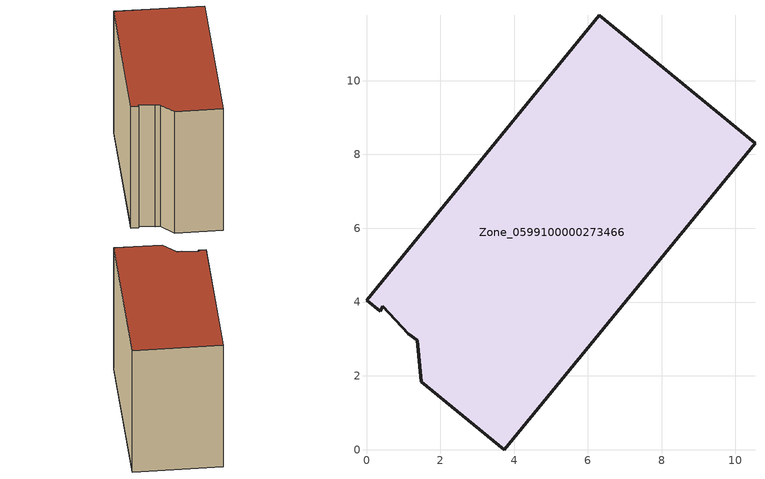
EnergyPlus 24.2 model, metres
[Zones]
Zone_0599100000273466
 floor ground (C_G): 1.49,1.84 1.37,2.96 1.14,3.15 0.44,3.88 0.37,3.75 0,4.05 6.31,11.77 10.53,8.31 3.73,0 z0
 wall outside (C_F): 1.37,2.96 1.49,1.84 3.73,0 10.53,8.31 6.31,11.77 0,4.05 0.37,3.75 0.44,3.88 1.14,3.15 1.37,2.96 z0:8.81
 roof outside (C_R): 0.44,3.88 1.14,3.15 1.37,2.96 1.49,1.84 3.73,0 10.53,8.31 6.31,11.77 0,4.05 0.37,3.75 z8.81
[BUILDING]
Pand.0599100000273466: North Axis=0; Terrain=City; Loads Convergence Tolerance Value=0.04; Temperature Convergence Tolerance Value=0.4; Solar Distribution=FullExterior; Maximum Number of Warmup Days=25; Minimum Number of Warmup Days=1
[Site:Location]
Rotterdam.The.Hague.AP_ZH_NLD Design_Conditions: Latitude=51.96; Longitude=4.45; Time Zone=1; Elevation=-4.5
[SITE:GROUNDTEMPERATURE:BUILDINGSURFACE]
18, 18, 18, 18, 18, 18, 18, 18, 18, 18, 18, 18
[MATERIAL] Thermal Absorptance=0.9; Solar Absorptance=0.7; Visible Absorptance=0.7
Name | Roughness | Thickness | Conductivity | Density | Specific Heat
G.TI.1946 | MediumSmooth | 0.15 | 1 | 540 | 1210
F.TI.1946 | Rough | 0.3 | 0.857143 | 1920 | 840
R.TI.1946 | MediumRough | 0.2 | 0.1 | 1500 | 1000
[CONSTRUCTION]
C_G: G.TI.1946
C_F: F.TI.1946
C_R: R.TI.1946
[ZONE]
Zone_0599100000273466: Type=1; Multiplier=1; Ceiling Height=Autocalculate; Volume=Autocalculate; Floor Area=autocalculate; Part of Total Floor Area=Yes
[ZONEINFILTRATION:DESIGNFLOWRATE]
Infil_Zone_0599100000273466: Zone or ZoneList or Space or SpaceList=Zone_0599100000273466; Schedule=AlwaysOn; Design Flow Rate Calculation Method=Flow/Area; Flow Rate per Floor Area=0.003; Constant Term Coefficient=1; Temperature Term Coefficient=0; Velocity Term Coefficient=0; Velocity Squared Term Coefficient=0
[HVACTEMPLATE:ZONE:IDEALLOADSAIRSYSTEM]
Zone_0599100000273466: Maximum Heating Supply Air Temperature=50; Minimum Cooling Supply Air Temperature=13; Maximum Heating Supply Air Humidity Ratio=0.0156; Minimum Cooling Supply Air Humidity Ratio=0.0077; Heating Limit=NoLimit; Cooling Limit=NoLimit; Dehumidification Control Type=ConstantSensibleHeatRatio; Cooling Sensible Heat Ratio=0.7; Dehumidification Setpoint=60; Humidification Control Type=None; Humidification Setpoint=30; Outdoor Air Method=None; Outdoor Air Flow Rate per Person=0.00944; Outdoor Air Flow Rate per Zone Floor Area=0; Outdoor Air Flow Rate per Zone=0; Demand Controlled Ventilation Type=None; Outdoor Air Economizer Type=NoEconomizer; Heat Recovery Type=None; Sensible Heat Recovery Effectiveness=0.7; Latent Heat Recovery Effectiveness=0.65
[ZONECONTROL:THERMOSTAT]
ThermostatControl_Zone_0599100000273466: Zone or ZoneList=Zone_0599100000273466; Control Type Schedule=DualSetpointControlType; Control 1=Thermostat_Zone_0599100000273466; Temperature Difference Between Cutout And Setpoint=0
[THERMOSTATSETPOINT:DUALSETPOINT]
Thermostat_Zone_0599100000273466: Heating Setpoint Temperature Schedule=HeatingSetpoint_Zone_0599100000273466; Cooling Setpoint Temperature Schedule=CoolingSetpoint_Zone_0599100000273466
[SCHEDULE:COMPACT]
HeatingSetpoint_Zone_0599100000273466: Through: 12/31, For: AllDays, Until: 24:00, 21
CoolingSetpoint_Zone_0599100000273466: Through: 12/31, For: AllDays, Until: 24:00, 24
DualSetpointControlType: Through: 12/31, For: AllDays, Until: 24:00, 4
AlwaysOn: Through: 12/31, For: AllDays, Until: 24:00, 1
